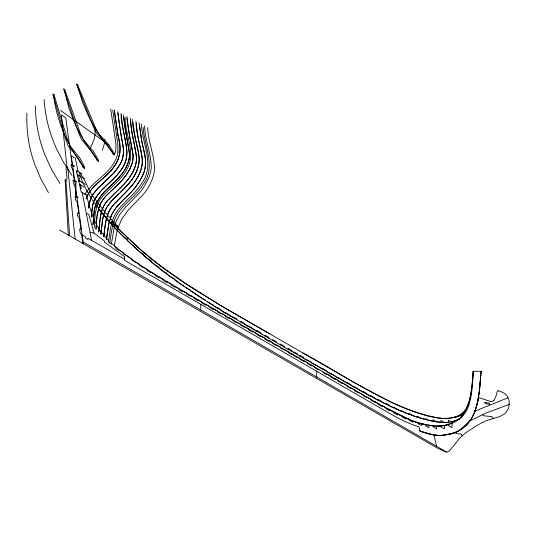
<?xml version="1.0" encoding="UTF-8"?>
<svg xmlns="http://www.w3.org/2000/svg" width="536" height="536" viewBox="0 0 536 536"><rect width="100%" height="100%" fill="white"/><g stroke="black" fill="none" stroke-linecap="round" stroke-linejoin="round"><path stroke-width="0.8" d="M205.737 300.669L205.737 300.18L201.951 298.21L190.38 290.619L190.38 290.01L186.595 288.046L177.362 281.775L174.964 280.047L174.964 279.129L169.778 276.321L166.951 274.211L166.951 273.239L163.165 271.323L158.978 268.02L158.978 267.142L155.185 264.958L150.998 261.548L150.998 260.543L146.154 257.515L143.467 255.149L143.467 254.111L140.023 252.121L135.789 248.302L135.789 247.726L134.067 246.734L127.454 240.564L127.454 238.822L123.669 236.879L117.451 230.614L111.649 224.195L111.689 221.683A103.368 59.684 60 0 0 118.583 228.966L137.049 246.768A273.239 157.758 60 0 0 163.574 268.342A539.625 311.557 60 0 0 194.226 289.299L222.534 306.625L269.936 333.982M219.117 304.595L185.014 282.995L163.266 267.772A319.898 184.692 60 0 1 136.66 245.95L121.866 232.168L111.689 221.683L111.642 224.236L111.079 223.613M26.901 113.197C26.458 125.236 27.55 137.337 30.244 149.082A91.435 60.32 68.4 0 0 34.565 163.922L40.629 178.434L48.421 192.625M111.689 221.737L111.642 224.195L111.689 221.71M105.096 139.139L104.306 143.97L102.296 150.415M94.249 227.673L94.973 216.376A54.786 31.631 -60 0 1 95.475 212.068L97.143 205.476M480.986 371.883L481.027 371.334L473.228 371.26L472.571 380.272M76.092 181.61L75.281 197.717A13.769 7.946 60 0 0 75.442 198.735L75.623 199.533M480.919 372.962L479.465 390.67L477.697 401.658A111.763 64.528 60 0 1 473.308 415.112M480.812 374.55L480.705 376.084M480.846 374.028L481.027 371.341A249.099 143.816 60 0 1 479.787 385.337C478.842 399.38 476.229 414.449 466.514 425.329A102.664 59.275 60 0 1 455.265 432.338C448.438 434.428 441.001 436.538 433.858 434.897A91.113 52.602 60 0 1 419.735 430.884L419.058 426.884A153.102 88.393 60 0 1 404.184 421.075A210.581 121.578 60 0 1 389.123 413.082L124.593 260.355L124.714 256.704L104.446 242.138L104.5 241.073L94.088 233.126L90.028 232.256L82.122 192.424L81.15 191.868L76.333 170.575L82.042 173.852M96.393 224.497C96.353 213.047 99.388 201.027 108.56 193.395M473.241 371.274L472.062 385.424L470.662 395.086A124.647 71.965 60 0 1 470.119 397.759L469.838 398.965A86.859 50.149 60 0 1 469.402 400.633L465.978 409.651A84.594 48.843 60 0 1 464.002 413.383L460.484 417.919A60.28 34.807 60 0 1 455.68 421.524L452.913 422.83A129.833 74.96 60 0 1 451.399 423.42L444.525 425.463A80.568 46.518 60 0 1 436.585 426.113L433.222 425.872A130.998 75.63 60 0 1 431.259 425.631L424.706 424.492M480.671 376.594L480.43 379.99M119.99 152.056L119.903 146.71A50.665 29.252 -60 0 0 119.756 145.551L114.798 114.436M509.173 404.05L508.986 405.846A23.805 13.742 60 0 1 508.57 407.883L508.456 408.244A13.407 7.739 60 0 1 508.235 408.841L506.085 412.392A28.187 16.274 60 0 1 504.818 413.752L499.632 416.606L487.338 420.331A196.638 113.531 60 0 0 477.114 425.43L467.526 431.52A134.596 77.713 60 0 0 462.28 435.661L459.084 438.877L449.503 450.823A10.07 5.816 60 0 1 449.141 451.091L447.218 451.935A7.122 4.114 60 0 1 446.555 452.022L446.468 452.022A7.45 4.301 60 0 1 445.718 451.922L437.517 448.203L59.67 230.051M480.363 380.922L480.115 384.071M96.312 225.254L95.951 229.294L96.996 216.899M93.19 222.896L92.976 224.678L94.102 211.666L95.488 205.415A16.067 9.28 -60 0 1 96.487 202.889L101.719 194.789M93.277 222.018L94.316 210.199M480.042 384.935L479.774 387.863M99.998 220.135L98.738 232.048L100.239 217.743M103.227 178.032C117.257 167.487 123.91 152.244 117.927 135.286M123.314 154.06L122.402 159.065A13.829 7.986 -60 0 1 121.786 160.854L120.493 163.648M472.464 381.418L470.93 393.612L468.819 402.596A71.898 41.513 60 0 1 468.062 404.754L466.829 407.588A69.405 40.073 60 0 1 466.36 408.519L465.563 409.946A48.608 28.066 60 0 1 465.054 410.737A37.265 21.514 60 0 1 464.518 411.481L462.87 413.236A36.863 21.279 60 0 1 461.885 414.02A41.339 23.865 60 0 1 460.766 414.737L460.464 414.904A56.521 32.629 60 0 1 459.493 415.4A67.208 38.806 60 0 1 458.046 416.023A79.06 45.647 60 0 1 456.833 416.465L455.955 416.747A113.458 65.506 60 0 1 454.541 417.155L452.438 417.685M479.733 388.265L477.951 400.466L475.03 410.898M100.011 219.432L101.344 211.847L104.125 205.355A20.696 11.953 -60 0 1 106.711 201.576L116.748 191.312M119.957 152.465L118.349 159.025M117.907 152.083L117.833 144.204L112.714 110.148M97.083 216.122L99.348 206.293A19.651 11.35 -60 0 1 104.674 197.637M100.239 217.462L101.679 210.815M108.004 228.638L106.47 239.565L109.089 222.748L111.702 214.822A18.418 10.633 -60 0 1 113.217 211.975C119.34 201.683 129.953 195.218 136.734 185.436M114.215 246.064L117.29 229.683L121.558 219.398L128.184 210.112L143.233 194.514A35.356 20.415 -60 0 0 145.323 191.841L147.896 188.035A30.874 17.829 -60 0 0 150.221 183.861L152.144 179.486A26.8 15.47 -60 0 0 154.515 169.229C154.442 155.105 148.104 141.785 147.681 127.602M82.122 192.424L86.517 194.963A159.674 92.185 60 0 0 89.78 207.258A79.502 45.902 60 0 0 93.117 217.167A36.247 20.924 60 0 0 99.535 229.716A58.859 33.982 60 0 0 108.634 240.55L108.634 242.399L111.374 243.974L114.349 226.695L116.533 220.484L119.776 214.521L125.404 207.332L139.675 192.692A36.81 21.252 -60 0 0 143.795 187.178L148.807 177.718A25.42 14.673 -60 0 0 151.266 167.5C151.252 153.376 144.948 140.03 144.566 125.839M108.051 228.544L108.446 226.118M109.84 242.835C111.374 231.84 112.486 220.028 119.548 210.943C126.931 201.382 137.37 194.461 143.507 183.868C156.204 166.522 144.218 146.114 143.172 127.447M108.567 241.609C110.115 230.52 111.146 218.527 118.49 209.462C125.518 200.29 135.548 193.69 141.477 183.614C155.44 165.497 142.006 143.816 141.444 124.077M108.5 225.629L108.895 223.592A42.029 24.267 -60 0 1 109.237 222.092L110.972 216.551M94.39 209.784C95.911 199.935 103.26 192.478 110.349 186.086M129.417 153.738A23.959 13.829 -60 0 1 129.015 159.433C126.684 170.22 118.436 178.535 110.664 185.811M128.995 159.433C126.764 169.932 118.912 178.012 111.381 185.134M464.645 411.4L464.518 411.809A28.529 16.469 60 0 1 464.317 412.405L463.727 413.859A29.065 16.777 60 0 1 463.479 414.362L463.225 414.837A24.857 14.351 60 0 1 462.957 415.286A28.033 16.187 60 0 1 462.675 415.715L462.581 415.856A32.555 18.794 60 0 1 462.186 416.385L461.764 416.881A22.773 13.145 60 0 1 461.442 417.229L461.329 417.336A33.152 19.142 60 0 1 460.866 417.772L460.632 417.973A34.559 19.953 60 0 1 460.263 418.268A31.557 18.217 60 0 1 459.754 418.629A26.251 15.155 60 0 1 459.359 418.891A35.684 20.603 60 0 1 458.95 419.139L458.675 419.299A37.299 21.534 60 0 1 458.247 419.521L456.424 420.338A59.985 34.632 60 0 1 454.24 421.196L449.496 422.274L444.391 422.469L440.927 420.465L440.927 422.321L436.512 421.792L433.142 419.815L433.142 421.209L428.586 420.244L425.571 418.502L425.571 419.5L421.041 418.248L417.651 416.291L417.651 417.216L413.015 415.688L409.229 413.423L409.229 414.348L405.725 413.008L401.94 410.656L401.94 411.46L397.504 409.538L393.719 407.092L393.719 407.809L389.438 405.799L389.438 405.35L385.652 403.166L385.652 403.956M484.738 402.549L485.207 403.568L489.582 404.312M489.77 404.171L489.288 403.193L484.919 402.456M101.853 210.3L102.436 208.759A15.276 8.824 -60 0 1 103.113 207.265L104.44 204.859A22.559 13.025 -60 0 1 107.636 200.437L119.012 189.181M114.59 154.864A14.291 6.874 52.8 0 0 113.726 152.646L108.734 144.787L98.396 133.437A28.2 13.568 52.8 0 0 95.301 127.508L77.559 84.628L76.44 83.978L93.391 126.684A55.704 26.8 52.8 0 1 96.534 133.203L107.193 144.78L111.816 151.628A13.239 6.372 52.8 0 1 112.761 153.805L114.59 154.864L115.856 150.134L115.95 144.459A44.877 25.909 -60 0 0 115.783 143.018L110.704 108.962M134.315 168.793L135.387 165.684A14.619 8.442 -60 0 0 135.822 164.23L136.204 162.147A31.155 17.99 -60 0 0 136.352 160.968L136.479 159.447A18.747 10.827 -60 0 0 136.499 158.321C135.193 145.511 131.186 133.089 130.402 120.178M90.216 148.305C93.07 142.047 96.849 135.179 94.242 128.198M118.275 159.212L116.004 163.694M134.322 168.699C130.925 177.389 124.312 184.297 117.572 190.535M105.083 210.548L102.879 217.985L100.828 234.132C102.403 223.626 102.021 211.686 109.646 203.345M130.248 168.204L132.566 161.664L133.089 154.991M473.288 415.092L473.114 415.454A72.005 41.574 60 0 1 470.246 420.378L462.836 427.815A112.949 65.211 60 0 1 460.913 429.316L460.444 429.644A93.874 54.196 60 0 1 459.091 430.542L456.545 431.956A71.167 41.091 60 0 1 454.166 432.941A78.846 45.52 60 0 1 453.027 433.316L450.32 433.979M105.317 210.038L107.937 205.63M132.707 172.177L133.075 171.433A31.865 18.398 -60 0 0 134.054 169.322C137.209 162.87 136.847 155.453 135.132 148.666M130.007 168.693L125.598 175.808L120.285 182.207M132.553 172.565L129.457 177.584L125.638 182.381M140.901 178.883C147.34 168.967 146.221 156.659 142.73 145.926A159.44 92.051 -60 0 1 141.973 142.435L139.105 122.737M120.372 163.828L113.826 173.001L97.565 188.699A33.942 19.598 -60 0 0 95.321 191.231L94.262 192.591A17.641 10.184 -60 0 0 93.264 194.012L90.912 198.36A18.559 10.713 -60 0 0 88.835 205.59L88.668 208.122L90.37 199.62A13.614 7.859 -60 0 1 92.788 194.695L98.624 187.613L106.731 179.962M140.62 179.399L139.099 181.932M110.108 209.589C104.976 217.743 105.25 227.686 103.636 236.865L105.672 222.018L108.011 213.703A17.326 10.003 -60 0 1 108.976 211.626L110.771 208.538A26.003 15.015 -60 0 1 112.54 206.032A24.455 14.117 -60 0 1 113.666 204.625L123.501 194.615M88.587 193.429L88.433 193.684A12.435 7.176 -60 0 0 87.482 195.452L86.068 199.01A14.425 8.328 -60 0 1 87.375 195.66L90.102 191.151L93.418 187.185A48.769 28.16 -60 0 1 96.319 184.284L97.498 183.171M115.83 163.969L111.16 170.274L104.453 176.934M121.846 168.86C133.745 152.224 120.406 131.501 121.123 113.371M84.748 194.508C91.71 183.212 104.018 176.793 111.803 166.2A20.093 11.604 -60 0 0 118.034 152.036M136.01 179.975L139.313 174.006L141.45 168.15A20.623 11.906 -60 0 0 142.1 164.887C143.28 150.817 136.238 137.497 136.144 123.434M138.777 182.441L138.107 183.459M135.695 180.458L135.052 181.416M121.572 169.289L117.498 174.636L111.783 180.538M117.766 168.056L118.335 167.239A23.39 13.501 -60 0 0 120.245 164.11L121.344 161.906A14.184 8.187 -60 0 0 123.066 156.445L123.22 155.092A55.55 32.073 -60 0 0 123.347 153.524L123.354 148.385L122.195 141.45A168.786 97.451 -60 0 1 121.531 138.087L117.893 113.042M137.772 183.955L137.082 184.947M134.724 181.885L134.06 182.816M108.017 205.496L111.012 201.724A49.667 28.676 -60 0 1 113.471 199.003L118.724 193.885M136.023 186.401L140.318 179.908L143.641 173.054A22.023 12.717 -60 0 0 144.934 168.78L145.343 166.703A24.14 13.936 -60 0 0 145.671 162.944A34.177 19.732 -60 0 0 145.558 159.989L143.628 149.772M117.19 168.86L114.771 171.902M133.719 183.279L133.035 184.19M135.668 186.876L130.952 192.37L124.486 198.749M132.687 184.632L124.258 193.871M493.911 400.184L494.882 398.73A31.008 17.902 60 0 0 495.874 396.519A26.103 15.075 60 0 0 496.242 395.34L497.046 392.245A7.933 4.583 60 0 1 497.589 391.206A2.372 1.367 60 0 1 498.353 390.845M102.376 196.538C111.635 186.2 124.084 177.986 129.143 164.505C134.322 148.881 124.774 133.029 125.136 117.21M117.089 206.507L122.704 200.484M104.647 197.59L105.679 196.384M102.054 194.394L104.131 192.129M464.377 413.839L465.295 412.653A87.676 50.619 60 0 0 467.432 408.874L468.129 407.347A53.017 30.612 60 0 0 469.06 404.821L470.514 398.945A140.09 80.882 60 0 0 472.002 389.471A334.276 192.994 60 0 0 473.228 371.26M125.277 182.796L119.763 188.464M114.141 172.625L106.872 179.848M469.415 421.356L467.647 423.273M106.028 195.995L114.262 188.062M115.233 177.128C121.391 170.582 127.213 162.281 126.898 152.867M467.935 423.065L462.568 428.023L457.831 431.299A76.574 44.213 60 0 1 451.754 433.631L451.225 433.778M104.48 191.767L104.835 191.406M119.548 182.977L110.463 191.573M114.691 177.684L112.513 179.835M105.19 191.05L108.62 187.714M122.074 195.995C131.387 187.084 141.189 176.337 142.288 162.877A35.952 20.757 -60 0 0 142.221 158.066M123.461 199.747L124.218 199.017M121.98 196.089L114.469 203.68A25.5 14.72 -60 0 0 110.094 209.576M108.929 193.04L109.666 192.337M112.212 180.136L106.925 185.047M108.56 187.788L111.213 185.275M117.337 195.178C124.962 188.31 132.593 180.873 136.626 171.232A22.72 13.119 -60 0 0 139.192 160.572L139.206 160.103A38.485 22.217 -60 0 0 139.018 156.881L138.63 153.966M106.537 185.409L104.205 187.627A66.256 38.257 -60 0 0 101.525 190.32L96.983 195.794A17.098 9.869 -60 0 0 92.855 204.176L91.281 217.221L92.132 208.028L93.532 202.139A13.594 7.852 -60 0 1 95.013 198.903L101.197 190.709L111.562 180.753M115.026 187.359C121.806 181.195 127.963 174.012 131.447 165.45A17.474 10.084 -60 0 0 133.035 159.118A20.757 11.986 -60 0 0 133.136 156.331C131.588 142.951 127.689 129.88 126.871 116.359M120.165 192.545L130.141 182.073A32.22 18.606 -60 0 0 133.209 177.711L134.851 174.91A25.051 14.465 -60 0 0 136.526 171.473A25.299 14.606 -60 0 0 137.484 169.034C143.072 152.7 131.843 135.943 132.62 119.327M97.793 182.903L103.153 178.113M103.79 177.55L92.855 187.781A22.572 13.031 -60 0 0 88.561 193.409M460.571 414.569L463.787 411.849A49.138 28.368 60 0 0 467.988 404.941M469.817 420.894L486.112 412.995L509.14 404.472M474.95 411.139L508.021 397.779M451.922 423.212L449.108 424.211A133.672 77.177 60 0 1 446.548 424.974A114.55 66.136 60 0 1 444.974 425.356L437.255 426.14A82.645 47.717 60 0 1 435.647 426.066L427.648 425.055L418.79 423.025M401.002 415.628L409.203 419.48L409.229 420.164L413.015 422.348L413.015 420.981L417.651 422.636L417.651 423.353L421.443 425.537L421.443 423.755L425.571 424.693L425.571 425.785L428.934 427.728L428.934 425.276L433.142 425.825L433.142 426.837L436.512 428.78L436.512 426.113A99.395 57.386 60 0 0 440.927 426.194L440.927 426.877L444.431 428.901L444.431 425.758A86.812 50.116 60 0 0 448.498 424.579L448.498 425.664L452.002 427.688L452.002 421.758L457.215 420.036A73.934 42.686 60 0 0 459.345 418.871L461.396 417.303A24.864 14.358 60 0 0 463.231 414.817M451.178 433.798L443.5 435.172A88.969 51.369 60 0 1 442.696 435.252A75.536 43.61 60 0 1 441.007 435.366A72.072 41.614 60 0 1 437.684 435.319A77.854 44.95 60 0 1 435.527 435.111L434.368 434.944A88.809 51.275 60 0 1 433.142 434.743A95.22 54.98 60 0 1 431.185 434.348L429.792 434.026A112.567 64.99 60 0 1 427.56 433.443L425.979 432.981A155.366 89.7 60 0 1 423.44 432.183L419.735 430.884L420.7 431.232M451.995 421.772L456.679 420.425A38.103 22.003 60 0 0 461.201 417.189M452.799 417.638C443.279 419.923 433.604 416.961 424.358 414.75C380.413 401.833 342.826 374.101 302.766 352.923M450.454 433.959L442.548 435.259M498.366 390.871L499.492 391.126A24.066 13.896 60 0 1 501.147 391.716A28.428 16.415 60 0 1 502.802 392.473L504.852 393.685A6.11 3.531 60 0 1 508.001 397.739L508.664 399.521A8.167 4.717 60 0 1 509.146 401.806L509.193 402.657A17.387 10.037 60 0 1 509.173 404.05M490.025 401.363L478.467 397.444M424.599 424.458L415.896 422.12A100.808 58.203 60 0 1 413.089 421.095L412.486 420.854A128.057 73.934 60 0 1 410.569 420.07L387.24 408.559M431.681 434.455L421.464 431.5M86.383 213.522L88.735 214.407L94.088 233.126M72.126 165.276L72.641 165.503M73.003 165.664L73.398 165.832M73.767 165.993L74.189 166.18L73.492 165.872M73.767 180.498L73.131 180.223L76.079 181.503L75.563 181.282M73.345 180.31L73.74 180.485M74.223 180.699L74.618 180.867L74.196 180.686M74.799 180.947L75.228 181.135M75.589 181.295L75.985 181.463M75.656 196.558L75.228 196.377L77.573 197.395M75.931 196.679L76.32 196.853M76.809 197.06L77.204 197.235M77.298 197.275L77.633 197.422M71.549 165.028L74.249 166.207M75.502 181.255L74.772 180.934M78.149 197.643L75.141 196.337L76.541 196.947L75.107 186.394M72.186 165.302L73.432 165.845M384.754 403.608L360.735 390.865L304.837 358.979M400.037 415.145L396.955 413.598M395.896 413.055L376.775 402.791L197.998 299.885L197.998 300.689L194.213 298.505L194.213 297.694L190.38 295.49L190.38 296.301L186.595 294.117L186.595 293.306L182.642 291.021L182.642 291.832L178.857 289.641L178.857 288.83L174.964 286.566L174.964 287.376L171.172 285.185L171.172 284.315L166.951 281.809L166.951 282.653L163.165 280.469L163.165 279.558L158.978 277.032L158.978 277.809L155.185 275.618L155.185 274.693L138.851 264.141A300.89 173.724 60 0 1 130.65 258.385L125.183 254.339A324.24 187.205 60 0 1 114.315 245.836M78.062 171.567L75.355 158.247L71.288 155.902L83.395 243.753M82.102 182.488L78.645 180.518M78.558 175.259L79.817 181.175M84.929 178.917L77.238 174.488M201.576 301.935L150.998 272.067L150.998 272.757L147.212 270.573L147.212 269.635L143.467 267.183L143.467 267.752L139.682 265.561L139.682 264.677L135.789 262.01L135.789 262.379L132.003 260.195L132.003 259.37L127.454 256.101L123.669 254.191L123.669 253.294L119.803 250.319L119.803 250.902L116.017 248.717L116.017 247.257A88.132 50.88 60 0 1 111.374 243.21L111.374 243.974M82.182 234.942L85.445 236.811L85.68 238.172L87.931 239.411L87.958 238.252L124.627 259.277M261.327 333.881L226.882 313.962L207.713 302.023M446.508 452.022L83.154 241.977M78.571 180.451L79.918 181.242M81.961 182.407L85.492 184.418M79.449 184.29L80.608 185L81.318 188.538L80.259 187.928M452.002 422.234L448.498 420.211L448.498 422.274L445.892 422.442A153.524 88.634 60 0 1 433.993 421.43C415.782 417.973 398.603 410.509 382.121 402.235L382.121 401.739L378.336 399.548L378.336 400.392L374.771 398.576L374.771 397.96L370.979 395.776L370.979 396.566L368.333 395.126L366.912 394.329L366.912 393.571L363.127 391.387L363.127 392.191L354.845 386.845L354.845 387.521L351.16 385.438L351.16 384.748L347.375 382.563L347.375 383.3L338.323 377.686L338.323 378.195L335.147 376.399L335.147 375.83L331.362 373.646L331.362 374.249L326.933 371.696L326.933 370.919L323.141 368.735L323.141 369.512L314.987 364.366L314.987 364.815L311.362 362.725L311.362 362.175L307.577 359.991L307.577 360.54L260.684 333.519L260.684 332.662L256.898 330.478L256.898 331.335L248.771 325.935L248.771 326.652L244.523 324.2L244.523 323.476L240.738 321.292L240.738 322.022M219.492 304.823L355.609 383.408L391.695 402.529A324.36 187.272 60 0 0 415.849 412.392L427.48 416.016L438.776 418.154A120.64 69.653 60 0 0 452.062 417.765L458.555 416.586L461.262 415.601A16.938 9.775 60 0 0 464.444 413.799M79.496 184.317L84.031 187.01M185.831 287.551L205.342 300.482L213.475 305.245L213.475 305.688L216.249 307.49L217.402 308.213L217.402 307.664L221.187 309.848L221.187 310.592L224.209 312.495L225.348 313.151L225.348 312.414L232.999 317.56L232.999 316.81L236.785 318.994L236.785 319.744M184.558 286.686L166.649 273.956A332.541 191.995 60 0 1 139.816 251.96L125.612 238.755L115.294 228.229M109.103 145.022L60.501 110.376M81.284 234.172L81.365 234.232A6.291 3.631 60 0 0 81.639 234.433L82.859 243.445M114.892 227.793L112.54 225.227M112.594 225.281L111.763 224.363M112.453 225.127L110.222 222.654A154.951 89.458 60 0 1 99.287 209.529L91.77 199.157L87.12 191.265A132.58 76.541 60 0 1 80.266 176.458L79.536 172.579A14.09 8.134 60 0 1 80.909 174.314L84.99 181.074L89.8 191.131A41.024 23.685 60 0 0 92.353 195.566L102.376 208.993A163.842 94.597 60 0 0 113.203 221.328L117.82 226.581A3.987 2.298 60 0 1 118.262 227.592L118.57 228.905M110.945 223.458L99.287 209.529A128.05 73.934 60 0 0 108.634 220.865M114.208 154.643L104.138 141.765L95.495 128.741A91.435 43.986 52.8 0 1 88.279 115.575L82.484 102.262L76.976 84.286M493.401 418.516L491.86 416.579L483.452 415.775L482.675 414.529M98.356 161.262L88.742 148.164L80.601 134.871A90.638 47.074 55.5 0 1 73.941 121.384L68.762 107.703L64.146 89.157M84.366 168.197L75.234 154.85L67.637 141.256A90.202 50.418 58.5 0 1 61.58 127.427C57.533 116.734 54.759 105.565 53.412 94.215M71.904 175.399L63.221 161.785L56.139 147.896A90.202 53.687 61.6 0 1 50.659 133.725C47.061 122.677 44.843 111.186 44.099 99.596M116.949 225.241L117.351 225.891M59.885 183.473L51.664 169.57L45.111 155.36A90.638 57.104 65 0 1 40.233 140.847C37.098 129.431 35.463 117.619 35.336 105.786M462.166 435.768L461.134 434.1L455.801 433.436L455.265 432.338M117.612 226.346L118.128 227.398M118.074 227.284L118.543 228.751M69.613 235.793L65.962 180.391L65.05 179.406L68.32 235.049M433.858 434.897L436.639 446.354M143.454 149.082L141.089 137.444L139.407 125.27M76.574 171.647L76.675 172.076M135.106 148.546L132.003 132.519L130.174 118.047M138.476 153.182L136.017 142.087A187.185 108.071 -60 0 1 135.313 138.643L132.935 122.134M128.727 147.795L125.357 129.571L123.595 116.634M126.061 145.444L122.932 127.682M122.871 144.834L120.325 130.838M90.028 232.256L91.502 240.289M128.68 147.695L129.364 152.459M126.067 145.625L126.463 147.889A54.799 31.637 -60 0 1 126.878 151.42L126.931 152.68M138.382 139.213L135.856 121.042M117.826 134.549L117.92 135.099M117.739 133.993L114.376 110.027M120.037 128.995L120.211 130.127M119.675 126.724L119.856 127.856M119.501 125.591L117.766 111.689M122.824 126.999L121.833 119.608M127.099 118.329L129.665 136.7A264.154 152.512 -60 0 0 131.106 143.97L133.049 154.864M121.692 118.51L121.304 115.019M142.181 157.785L139.367 144.03A156.016 90.075 -60 0 1 138.636 140.559M123.394 114.764L125.082 127.916L129.437 153.725M66.96 167.131L61.439 114.925L65.787 117.84L72.246 165.349L71.121 164.867L71.214 166.1A8.295 4.791 60 0 0 71.315 166.81L72.836 169.684L74.337 180.733L73.07 180.183L73.264 182.14A10.68 6.171 60 0 0 73.365 182.743A4.59 2.647 60 0 0 75.073 186.448M114.697 113.384L114.469 111.079M75.114 238.969L67.663 166.951L65.941 167.393L67.007 177.664A5.507 3.183 60 0 1 65.962 180.391M323.141 371.796L323.141 372.607L326.933 374.791L326.933 373.981L331.362 376.533L331.362 377.344L335.147 379.528L335.147 378.718L338.323 380.547L338.323 381.357L342.109 383.542L342.109 382.731L347.375 385.766L347.375 386.577L351.16 388.761L351.16 387.95L354.845 390.067L354.845 390.878L358.631 393.062L358.631 392.258L363.127 394.838L363.127 395.648L366.912 397.833L366.912 397.022L370.979 399.36L370.979 400.171L374.771 402.355L374.771 401.544L378.336 403.568L378.336 404.378L382.121 406.563L382.121 405.752L385.652 407.682L385.652 408.492L389.438 410.677L389.438 409.873L393.719 412.01L393.719 412.82L397.504 415.005L397.504 414.194L401.94 416.097L401.94 416.908L405.725 419.092L405.725 418L410.891 420.211A108.547 62.672 60 0 0 418.79 423.038M318.773 369.277L318.773 370.088L314.987 367.904L314.987 367.093L311.362 365.003L311.362 365.813L307.577 363.629L307.577 362.818L303.624 360.547L303.624 361.358L299.838 359.167L299.838 358.363L297.581 357.063L297.581 357.874L293.929 355.77L293.929 354.959L291.912 353.8L291.912 354.611L288.127 352.427L288.127 351.616L284.174 349.351L284.174 350.155L280.388 347.971L280.388 347.161L276.522 344.95L276.522 345.76L272.737 343.576L272.737 342.765L268.784 340.507L268.784 341.311L264.998 339.127L264.998 338.317L260.684 335.858L260.684 336.668L256.898 334.484L256.898 333.673L252.556 331.194L252.556 332.005L248.771 329.821L248.771 329.01L244.523 326.591L244.523 327.396L240.738 325.211L240.738 324.401L236.785 322.156L236.785 322.96L232.999 320.776L232.999 319.965L229.133 317.768L229.133 318.578L225.348 316.394L225.348 315.583L221.187 313.205L221.187 314.016L217.402 311.831L217.402 311.021L213.475 308.776L213.475 309.587L209.69 307.403L209.69 306.592L205.737 304.334L205.737 305.145L201.951 302.961L201.951 302.15M316.669 371.247L316.669 377.089M303.624 358.262L303.624 357.405L299.838 355.221L299.838 356.085M297.581 354.778L297.581 353.874L293.929 351.77L293.929 352.681M291.912 351.516L291.912 350.551L288.127 348.367L288.127 349.331M284.174 347.053L284.174 346.209L280.388 344.025L280.388 344.869M276.522 342.645L276.522 341.854L272.737 339.67L272.737 340.461M268.784 338.183L268.784 337.358L264.998 335.168L264.998 336.005M200.779 304.341L200.779 310.036M122.831 144.861A41.071 23.711 -60 0 1 123.394 154.02M110.892 216.537A23.303 13.454 -60 0 1 117.123 206.574M109.612 203.291A52.655 30.398 -60 0 1 116.58 195.962M129.317 152.713A25.507 14.727 -60 0 1 129.049 159.42M97.09 205.469A18.881 10.901 -60 0 1 102.403 196.585M81.244 234.286A2.446 1.414 60 0 1 80.058 231.907L79.636 229.04L80.983 229.629L79.449 218.313A2.894 1.668 60 0 1 77.74 215.753M77.807 215.767A7.316 4.221 60 0 1 77.579 214.434L77.486 213.02L78.799 213.562L77.244 202.139A3.183 1.836 60 0 1 75.569 199.526M494.011 400.332A11.316 6.533 60 0 1 490.031 401.39M442.562 435.306A77.633 44.823 60 0 1 431.674 434.448M460.632 414.676A66.953 38.652 60 0 1 452.786 417.611M72.032 165.235L71.636 165.068L72.065 165.249M64.729 89.499L63.61 88.849L78.524 132.727A55.114 28.622 55.5 0 1 81.378 139.42L91.696 151.186L96.058 158.18A13.159 6.834 55.5 0 1 96.909 160.425L98.731 161.477A14.177 7.363 55.5 0 0 97.974 159.199L93.291 151.159L83.288 139.621A27.932 14.505 55.5 0 0 80.454 133.544L64.729 89.499M54.002 94.557L52.876 93.907L65.606 139.052A54.793 30.626 58.5 0 1 68.139 145.926L78.095 157.899L82.182 165.055A13.112 7.33 58.5 0 1 82.926 167.359L84.748 168.418A14.117 7.886 58.5 0 0 84.105 166.066L79.757 157.839L70.109 146.094A27.792 15.531 58.5 0 0 67.549 139.863L54.002 94.557"/></g></svg>
